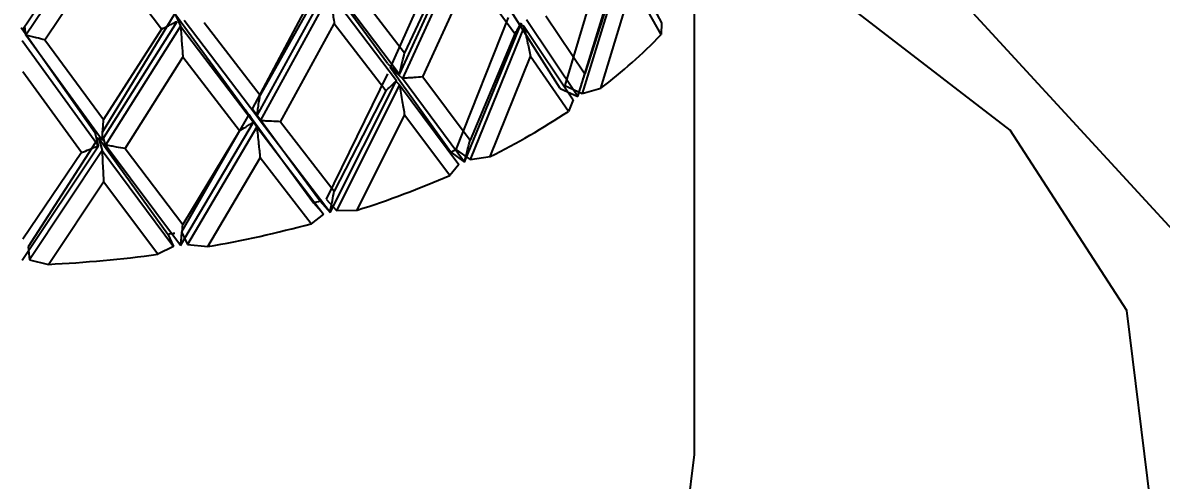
# Model space of a CAD drawing. Extents: x -0.6 to 13.4, y -11.2 to 0.
# Drawn here: x 10.0684 to 10.2483, y -6.0527 to -5.9804 of the extents above; entities that cross this region are included whole.
import ezdxf
from ezdxf import colors
from ezdxf.entities.mleader import LeaderData, LeaderLine
from ezdxf.math import Vec2, Vec3

# ---------------------------------------------------------------- set-up
doc = ezdxf.new("R2010")
doc.units = 0
doc.header["$LTSCALE"] = 0.5
doc.header["$MEASUREMENT"] = 0
doc.layers.add('FAB DWG', color=221, linetype='CONTINUOUS')
doc.layers.add('Mounting', color=4, linetype='CONTINUOUS')
doc.styles.get("Standard").update_dxf_attribs({"font": 'arial.ttf'})

msp = doc.modelspace()

# ---------------------------------------------------------------- linework, layer by layer
at = {"layer": 'Mounting', "linetype": 'Continuous', "lineweight": 25, "transparency": 16777216}
for p, q in [((10.06837224929394, -5.981593474409308), (10.08040841864154, -5.963551455284119)), ((10.08097203355324, -5.964317442578078), (10.06894184970042, -5.982392086552508)), ((10.13598275103944, -5.966168246676048), (10.12649651457178, -5.987493948399475)), ((10.12795920915188, -5.988563922533032), (10.13776462763677, -5.967144726889813)), ((10.13820879839841, -5.967754751581111), (10.12843683467908, -5.989200518860613)), ((10.07193108512037, -5.983119093436926), (10.08120095808724, -5.969271219625554)), ((10.09035950047446, -5.981434547731524), (10.08120099908001, -5.969271274146436)), ((10.13638622341621, -5.968839314708433), (10.12875586320551, -5.985152235261268)), ((10.16058152688676, -5.968545478204433), (10.15404525436077, -5.990301444321588)), ((10.15610118036673, -5.992084830933265), (10.16323614042322, -5.969116338436308)), ((10.16354791841631, -5.969657162251707), (10.15681497365834, -5.991571168796582)), ((10.16354791841636, -5.969657162251664), (10.16935980929554, -5.980422251500784)), ((10.16283247584465, -5.970974159325365), (10.15723802836651, -5.988496193261327)), ((10.12603266087888, -5.986851992650401), (10.11587441394138, -5.97292717936331)), ((10.13165536113748, -5.988967782379049), (10.1391294120793, -5.972530706248349)), ((10.1461554598866, -5.982190995094172), (10.13912941686988, -5.972530712727817)), ((10.11538148155765, -5.973889644173809), (10.10466246946352, -5.993989687359871)), ((10.10541348851271, -5.99519394625618), (10.11647848140926, -5.975040758195561)), ((10.12795920922794, -5.988563922504525), (10.11749503667612, -5.974741819623176)), ((10.1207382501219, -5.974704280405163), (10.12875582687001, -5.985152187029271)), ((10.15974479842293, -5.990767620770242), (10.16477472074573, -5.974237279115414)), ((10.16927956618966, -5.982293830608327), (10.16477469197834, -5.974237193797961)), ((10.11451970496124, -5.976532911287151), (10.10593764695408, -5.991862380003752)), ((10.11698736881492, -5.975708595780176), (10.10594550716425, -5.99589178800737)), ((10.11698736881527, -5.975708595780077), (10.12748008247151, -5.98955911195003)), ((10.17453765459474, -6.048569932852786), (10.17453765459474, -5.97610117269339)), ((10.15335230506595, -5.990800106878595), (10.14551329427979, -5.978520169039072)), ((10.09244883086549, -5.97897025649327), (10.08096551540892, -5.997723497523992)), ((10.08097203579099, -5.99897370906811), (10.09281300981388, -5.980210006211095)), ((10.0924477075274, -5.97896772365813), (10.09336439764378, -5.980942214673973)), ((10.0924489539231, -5.978970237462946), (10.10362837234952, -5.994218786696024)), ((10.10541348859738, -5.995193946237407), (10.09391504101059, -5.980039581949157)), ((10.0971008945905, -5.980392032533217), (10.10593760650659, -5.991862327114049)), ((10.10917759565372, -5.996050348433513), (10.1176515017975, -5.980580681820001)), ((10.12580211485091, -5.99116159304252), (10.11765150728995, -5.980580688923226)), ((10.14512280597349, -5.979563168128649), (10.13684024621695, -6.000420217895169)), ((10.13820879436483, -6.002411334491953), (10.14721953581034, -5.980422246768313)), ((10.15610118745235, -5.992084825883239), (10.14802624437118, -5.979956658802664)), ((10.1510904871443, -5.979342743698311), (10.1572380251551, -5.988496188206298)), ((10.16935980993129, -5.980422253070131), (10.16927956635489, -5.982293830566164)), ((10.0681871930653, -5.981188032648419), (10.07987148469282, -5.997823503766554)), ((10.06894185639946, -5.98239214432202), (10.0687994044584, -5.980953175870468)), ((10.08097203588055, -5.998973709059925), (10.06894185059399, -5.982392088399862)), ((10.09035946906845, -5.981434506359875), (10.081200790381, -5.995687814824223)), ((10.09336437304202, -5.980942159027322), (10.08153519579888, -5.999737984799069)), ((10.09336437304241, -5.980942159027265), (10.10488048214951, -5.996127739274002)), ((10.14762381756707, -5.981006507057316), (10.13909203214223, -6.001994548904861)), ((10.14615548886697, -5.982191035683755), (10.13912939446323, -5.998947502452523)), ((10.14710318222573, -5.980706186685367), (10.14762380315209, -5.981006660541354)), ((10.14762381756711, -5.981006507057288), (10.15537903652064, -5.992594582667735)), ((10.06837224935111, -5.983226709495213), (10.08040844468066, -5.999840982040368)), ((10.07193110721919, -5.983119123662689), (10.08120074758929, -5.995687756885218)), ((10.08463958854314, -6.000280918735754), (10.09374299952809, -5.98587749927762)), ((10.1026619569262, -5.997493857537037), (10.09374300548238, -5.985877507075216)), ((10.14224730450881, -6.001560125327885), (10.14865813347413, -5.985723784266369)), ((10.15462632720124, -5.994415634544865), (10.14865809612536, -5.985723694938287)), ((10.12603094826444, -5.986850227506167), (10.1279592182005, -5.988563930547755)), ((10.12843686596293, -5.989200567391038), (10.12649476223463, -5.987492250862715)), ((10.1359828005431, -6.000824832867281), (10.12649639112216, -5.98749392804136)), ((10.07774632205256, -6.000911038233738), (10.06844882770186, -5.988189670813568)), ((10.12603286525817, -5.988485122286491), (10.11636600587659, -6.008253353039464)), ((10.1169873640453, -6.010365178157016), (10.12748007424031, -5.98955917768609)), ((10.13820880311484, -6.002411330402524), (10.12843687842448, -5.989200565115723)), ((10.13165534719192, -5.988967761830608), (10.13912939049746, -5.998947496962117)), ((10.12580214888942, -5.991161637454837), (10.11765148160048, -6.006997475730415)), ((10.12795919070794, -5.990197025268117), (10.11800144457938, -6.010063484664897)), ((10.12740617663474, -5.989705709286383), (10.12795917960501, -5.990197177204237)), ((10.12795919070801, -5.990197025268102), (10.13731879745393, -6.002823293117075)), ((10.15335230506595, -5.990800106878595), (10.15610118334213, -5.992084830765691)), ((10.15404525436077, -5.990301444321588), (10.15681499309294, -5.991571156948154)), ((10.15681497284358, -5.991571171740404), (10.15974479753862, -5.990767624248392)), ((10.15537903739597, -5.992594584328756), (10.15462632731403, -5.994415634519498)), ((10.10414602675378, -5.994921408468969), (10.09351735588885, -6.013458504161122)), ((10.10487966040095, -5.99612665568506), (10.10362731700644, -5.994216884194131)), ((10.10414483682219, -5.994919790708053), (10.10541346908843, -5.996827197956762)), ((10.10414575057881, -5.99492146965423), (10.11439233108312, -6.008833751906465)), ((10.11538153831415, -6.00854623681083), (10.10466233187095, -5.993989651166842)), ((10.12124426400484, -6.010017171919813), (10.12875581562433, -5.995025368086928)), ((10.13592651893013, -6.004514229165409), (10.12875577132651, -5.995025273806135)), ((10.09336436774483, -6.015598740793507), (10.10488046490421, -5.996127803464645)), ((10.10541347639405, -5.996827047137316), (10.09446497085014, -6.015425324864935)), ((10.10541347639412, -5.996827047137302), (10.11596841120527, -6.010661339119338)), ((10.10594554883583, -5.995891840963296), (10.1054410111816, -5.995143817934604)), ((10.11698737407728, -6.010365175206914), (10.10594554777759, -5.995891839379695)), ((10.1091775800103, -5.996050326090199), (10.11765147705368, -6.006997469723643)), ((10.08041885032765, -5.998590730085155), (10.0692928918982, -6.015808181179011)), ((10.08040839429243, -5.999841082462055), (10.0798710621665, -5.997821511616507)), ((10.08041824508689, -5.998589003428364), (10.08097202733822, -6.000606959077672)), ((10.08041855814629, -5.998590756793703), (10.09137772682449, -6.013789388354994)), ((10.08153524603696, -5.999738043330254), (10.08121168935533, -5.998593944003062)), ((10.10266199453521, -5.997493906295531), (10.09374297763283, -6.012294290634699)), ((10.06837224375744, -6.017883290600793), (10.08040841917497, -5.999841043637716)), ((10.09336437862032, -6.015598739111653), (10.08153523150517, -5.999738040800978)), ((10.08463957188556, -6.000280894433033), (10.09374297270372, -6.012294284053112)), ((10.13684024621695, -6.000420217895169), (10.13909205623928, -6.001994539697066)), ((10.0777463615884, -6.000911091671867), (10.0684487989094, -6.014606450937123)), ((10.08097203052724, -6.00060680889483), (10.06951126779701, -6.017845731359273)), ((10.08097203052732, -6.00060680889483), (10.09226099210424, -6.015766160453126)), ((10.09765361056482, -6.01576914702855), (10.10593759398829, -6.001735506730185)), ((10.11399741272947, -6.012148257426659), (10.10593754467742, -6.001735406771033)), ((10.1359828005431, -6.000824832867281), (10.13820879828036, -6.002411334742376)), ((10.13909203110363, -6.00199455173626), (10.14224730331175, -6.00156012867977)), ((10.1373187985306, -6.002823294896501), (10.13592651898558, -6.004514229150246)), ((10.07250636894459, -6.018564661740797), (10.08120073434547, -6.0055609349386)), ((10.08979741576765, -6.01698407566137), (10.08120068217669, -6.005560828823661)), ((10.11439233108312, -6.008833751906465), (10.11596838466315, -6.010661351087919)), ((10.11538153831414, -6.00854623681083), (10.11698736872982, -6.010365178929121)), ((10.11636600587659, -6.008253353039464), (10.1180014722857, -6.01006347859952)), ((10.11596841243623, -6.010661341038741), (10.11399741272517, -6.012148257414594)), ((10.1180014433623, -6.01006348735946), (10.12124426254734, -6.010017175110661)), ((10.09137772682449, -6.013789388354994), (10.09226096264939, -6.0157661690249)), ((10.09351735588885, -6.013458504161122), (10.09446500095484, -6.015425322306399)), ((10.0692928918982, -6.015808181179011), (10.06951129898437, -6.017845732518737)), ((10.09226099343569, -6.015766162527967), (10.08979741570386, -6.016984075645283)), ((10.0944649695078, -6.015425327404259), (10.09765360891059, -6.01576915003065)), ((10.06951126638806, -6.017845733731704), (10.07250636716591, -6.018564664534665))]:
    msp.add_line(p, q, dxfattribs=at)
at = {"layer": 'Mounting', "linetype": 'Continuous', "lineweight": 25, "transparency": 16777216, "flags": 128}
for points in [[(10.21257111219866, -6.110635661130331), (10.23537335371971, -6.085882873366785), (10.24656629579765, -6.056186950145047), (10.24280982479941, -6.02587394148243), (10.2244082676647, -5.997399627062393), (10.19285240911425, -5.973070826495942), (10.18028889336529, -5.966457678154711)], [(9.982488141711258, -6.0944815515833), (10.01659654154666, -6.107966431973551), (10.05684201549711, -6.113429486030171), (10.09778918929771, -6.110132898031011), (10.1339079202306, -6.098521890452346), (10.16032017354247, -6.080164594206522), (10.17345882806821, -6.057540263872809), (10.17453765459474, -6.048569932852786)]]:
    msp.add_lwpolyline(points, dxfattribs=at)
at = {"layer": 'Mounting', "linetype": 'Continuous', "lineweight": 25, "transparency": 16777216}
for centre, radius, start, end in [((10.11013595781758, -5.925346239730487), 0.08210355959296234, 307.1729340637863, 316.0836957580884), ((10.09084760353053, -5.898204997355933), 0.1154305517061023, 296.4416895979224, 303.5406843649111), ((10.08191035973155, -5.88512559567998), 0.1277111676441931, 295.0491990337249, 295.474559194896), ((10.07518316563777, -5.864784716801182), 0.1523617128582125, 287.5966481635813, 293.4955968947708), ((10.06916796082231, -5.851392028993359), 0.1638082408773529, 286.0264549981308, 286.3867725170446), ((10.06576486035134, -5.83313494545142), 0.1853972624113913, 279.9042557849991, 285.0794283502262), ((10.06332567300586, -5.825301637874105), 0.1905637683422174, 278.4650215267743, 278.7907698743954), ((10.06233665971823, -5.811942805232178), 0.2068719788400796, 272.817763748869, 277.6281144324799)]:
    msp.add_arc(centre, radius, start, end, dxfattribs=at)
for points, knots in [([(10.11698736881509, -5.975708595779835), (10.11704758091408, -5.97615741083365), (10.11716800511287, -5.977055040947675), (10.11738855249699, -5.978678584319667), (10.11755112692633, -5.979854662366421), (10.11765149060595, -5.980580702253391)], [0, 0, 0, 0, 0.2767564540267574, 0.5535129119895399, 1, 1, 1, 1]), ([(10.09035940921439, -5.981434603805653), (10.09072717596116, -5.981252496357925), (10.09132137359205, -5.980958266890596), (10.09213857260748, -5.980549615840587), (10.09258819653451, -5.98032321013774), (10.09281300944821, -5.980210006807852)], [0, 0, 0, 0, 0.4481514866560405, 0.7240745770978313, 1, 1, 1, 1]), ([(10.14615559514887, -5.982190786266528), (10.14631632386408, -5.981926948091399), (10.14657600724206, -5.981500674612704), (10.14692968337087, -5.980910964959506), (10.14712291640608, -5.980585157564889), (10.14721953333203, -5.980422253179086)], [0, 0, 0, 0, 0.4481631118024518, 0.7240803897628815, 0.9999999999999999, 0.9999999999999999, 0.9999999999999999, 0.9999999999999999]), ([(10.07193104432075, -5.983119156466969), (10.07148377261977, -5.983011552352281), (10.07076111912576, -5.982837697200523), (10.06976511436287, -5.982594792340407), (10.0692162728752, -5.98245965692297), (10.06894185097148, -5.982392088928663)], [0, 0, 0, 0, 0.4481511461162953, 0.7240744068235128, 1, 1, 1, 1]), ([(10.09336437304221, -5.980942159027009), (10.09339869983533, -5.981396708848195), (10.09346735342204, -5.982305808497046), (10.09359308702967, -5.983950357413832), (10.09368577037564, -5.985141919500322), (10.09374298750186, -5.985877518302615)], [0, 0, 0, 0, 0.2767564540267068, 0.5535129119894341, 1, 1, 1, 1]), ([(10.14762381756709, -5.981006507057245), (10.14771759792704, -5.981441244791739), (10.1479051586483, -5.982310720266895), (10.14824867135685, -5.983882756129148), (10.14850188998646, -5.985020880252918), (10.14865821671597, -5.985723511107281)], [0, 0, 0, 0, 0.2767466010699636, 0.5534932060601696, 1, 1, 1, 1]), ([(10.12795920918991, -5.988563922453878), (10.12803144281698, -5.988247505747907), (10.12817591007216, -5.987614672331205), (10.12844049301887, -5.986476066314196), (10.12863552937162, -5.985657451936845), (10.12875593449542, -5.985152082737457)], [0, 0, 0, 0, 0.2767526881813974, 0.553505380495884, 1, 1, 1, 1]), ([(10.12580228465144, -5.99116140272011), (10.12605454628641, -5.990922616706385), (10.12646211598179, -5.990536819068595), (10.12702050107565, -5.99000243541748), (10.12732688079741, -5.989706934734471), (10.12748007130574, -5.98955918376852)], [0, 0, 0, 0, 0.4481631118026662, 0.7240803897630632, 0.9999999999999999, 0.9999999999999999, 0.9999999999999999, 0.9999999999999999]), ([(10.1316553973051, -5.98896764164742), (10.13117482728568, -5.989003522746984), (10.13039838826647, -5.989061494498472), (10.12932541436103, -5.989138548227771), (10.12873305984893, -5.989179895354397), (10.12843688134113, -5.989200569005092)], [0, 0, 0, 0, 0.4481631118026213, 0.7240803897628734, 1, 1, 1, 1]), ([(10.15610118390956, -5.992084820349291), (10.15620425524041, -5.99175237981953), (10.15641039790312, -5.991087498756912), (10.15678792602922, -5.989890172507458), (10.15706622442964, -5.989028271333765), (10.15723803307287, -5.98849617315777)], [0, 0, 0, 0, 0.2767490484532833, 0.5534980994867337, 1, 1, 1, 1]), ([(10.12795919070797, -5.99019702526806), (10.12803142370886, -5.990641833440066), (10.12817588971166, -5.991531449790386), (10.1284404755353, -5.993140373155185), (10.12863551361687, -5.994305688712075), (10.12875592207762, -5.995025106434824)], [0, 0, 0, 0, 0.2767466010699671, 0.553493206060181, 1, 1, 1, 1]), ([(10.10541348855504, -5.995193946181885), (10.10546101768013, -5.994884794332819), (10.10555607593098, -5.994266490630054), (10.1057301693066, -5.993154494895904), (10.10585850160254, -5.992355496191365), (10.10593772717132, -5.991862236670414)], [0, 0, 0, 0, 0.2767526881813633, 0.553505380495869, 1, 1, 1, 1]), ([(10.08097203583577, -5.998973708999117), (10.08099278320803, -5.998668698829945), (10.08103427795285, -5.998058678487041), (10.08111027304147, -5.996961853220128), (10.08116629254346, -5.99617403737011), (10.08120087601971, -5.995687681551786)], [0, 0, 0, 0, 0.2767526881814052, 0.5535053804959855, 1, 1, 1, 1]), ([(10.10266215384391, -5.997493689459901), (10.10299492335467, -5.99729039167174), (10.10353256661605, -5.996961931033624), (10.10427125656692, -5.996506228478509), (10.10467739271122, -5.996253949295678), (10.10488046164161, -5.996127809171142)], [0, 0, 0, 0, 0.4481631118028372, 0.7240803897628776, 1, 1, 1, 1]), ([(10.10541347639408, -5.996827047137245), (10.10546100510714, -5.997279120103187), (10.10555606253394, -5.99818326604148), (10.10573015780255, -5.999818799978485), (10.10585849123605, -6.00100373138207), (10.10593771900052, -6.001735259118874)], [0, 0, 0, 0, 0.2767466010699697, 0.5534932060601402, 1, 1, 1, 1]), ([(10.10917764588142, -5.996050212942677), (10.10869465135491, -5.996027643827745), (10.10791429515022, -5.995991179752281), (10.10683701004659, -5.995937797901732), (10.10624270487172, -5.995907161772536), (10.1059455510284, -5.995891843643179)], [0, 0, 0, 0, 0.4481631118026235, 0.7240803897627929, 1, 1, 1, 1]), ([(10.07774653748122, -6.000910895169696), (10.07814527124337, -6.00075197066549), (10.0787894904803, -6.000495202283787), (10.07967620099269, -6.000138097177185), (10.08016434346118, -5.999940065296144), (10.08040841572695, -5.999841048937142)], [0, 0, 0, 0, 0.4481631118020402, 0.7240803897630466, 1, 1, 1, 1]), ([(10.08463965063571, -6.000280790058298), (10.0841753407806, -6.000200757077025), (10.08342517270115, -6.000071450780396), (10.08239065892775, -5.999889966357159), (10.08182037707802, -5.99978868590874), (10.08153523494805, -5.999738045470508)], [0, 0, 0, 0, 0.4481631118023619, 0.7240803897626799, 1, 1, 1, 1]), ([(10.13820879873985, -6.002411324388291), (10.13829226425786, -6.002090199259115), (10.13845919529467, -6.00144794899775), (10.13876491154328, -6.000292068627985), (10.1389902731444, -5.999460719673394), (10.13912940104045, -5.998947483033433)], [0, 0, 0, 0, 0.2767490484532802, 0.5534980994867286, 1, 1, 1, 1]), ([(10.08097203052728, -6.000606808894773), (10.08099277771969, -6.001063023504713), (10.08103427210479, -6.00197545273106), (10.08111026801973, -6.003626157300261), (10.08116628801828, -6.004822271657474), (10.08120087245298, -6.005560703288239)], [0, 0, 0, 0, 0.2767466010699504, 0.5534932060602108, 1, 1, 1, 1]), ([(10.11698736906131, -6.010365168623011), (10.11704758092282, -6.01005275902169), (10.11716800464642, -6.009427939816149), (10.11738854775045, -6.00830398255124), (10.11755112316891, -6.007496166012913), (10.11765148976112, -6.00699745720533)], [0, 0, 0, 0, 0.2767490484533119, 0.5534980994867412, 1, 1, 1, 1]), ([(10.09336437318258, -6.015598731893633), (10.09339869984032, -6.015292057037072), (10.09346735315611, -6.014678707321096), (10.09359308432367, -6.01357575519333), (10.09368576823356, -6.012783422788956), (10.09374298702022, -6.012294273174092)], [0, 0, 0, 0, 0.2767490484532825, 0.5534980994867035, 0.9999999999999999, 0.9999999999999999, 0.9999999999999999, 0.9999999999999999])]:
    msp.add_open_spline(points, degree=3, knots=knots, dxfattribs=at)

# ---------------------------------------------------------------- leaders
at = {"layer": 'FAB DWG', "transparency": 16777216}
ml = msp.add_multileader_mtext('Standard', dxfattribs=at)
ml.set_content('HW00814', color=256)
ml.set_leader_properties()
ml.build(insert=Vec2(0, 0))
ml.multileader.update_dxf_attribs({"dogleg_length": 0.232326799887395, "arrow_head_size": 0.20000000025})
ctx = ml.context
ctx.base_point, ctx.char_height, ctx.arrow_head_size, ctx.landing_gap_size, ctx.plane_origin = Vec3(8.167092375717289, -5.658132274850473), 0.20000000025, 0.20000000025, 0.12000000015, Vec3(11.04861103198171, -6.067995839200606)
ctx.text_align_type = 2
notes = []
notes.append((ctx, [(1, (1, 1, 0), (9.923409875534261, -5.658132274850473), (-1, 0), 0.3097690669037381, [(0, [(10.75354657897829, -6.560342161453036)], 0, [])])]))
ctx.mtext.insert, ctx.mtext.width, ctx.mtext.defined_height, ctx.mtext.alignment, ctx.mtext.flow_direction = Vec3(9.56685590634374, -5.556426954123069), 2.307685319940183, 0.4260202611724038, 3, 5
for ctx, leaders in notes:
    for number, flags, end, landing, length, lines in leaders:
        leader = LeaderData()
        leader.index, (leader.has_last_leader_line, leader.has_dogleg_vector, leader.attachment_direction) = number, flags
        leader.last_leader_point, leader.dogleg_vector, leader.dogleg_length = Vec3(end), Vec3(landing), length
        for number, points, colour, breaks in lines:
            line = LeaderLine()
            line.index, line.vertices, line.color, line.breaks = number, Vec3.list(points), colors.encode_raw_color(colour), breaks
            leader.lines.append(line)
        ctx.leaders.append(leader)

doc.saveas('drawing.dxf')
